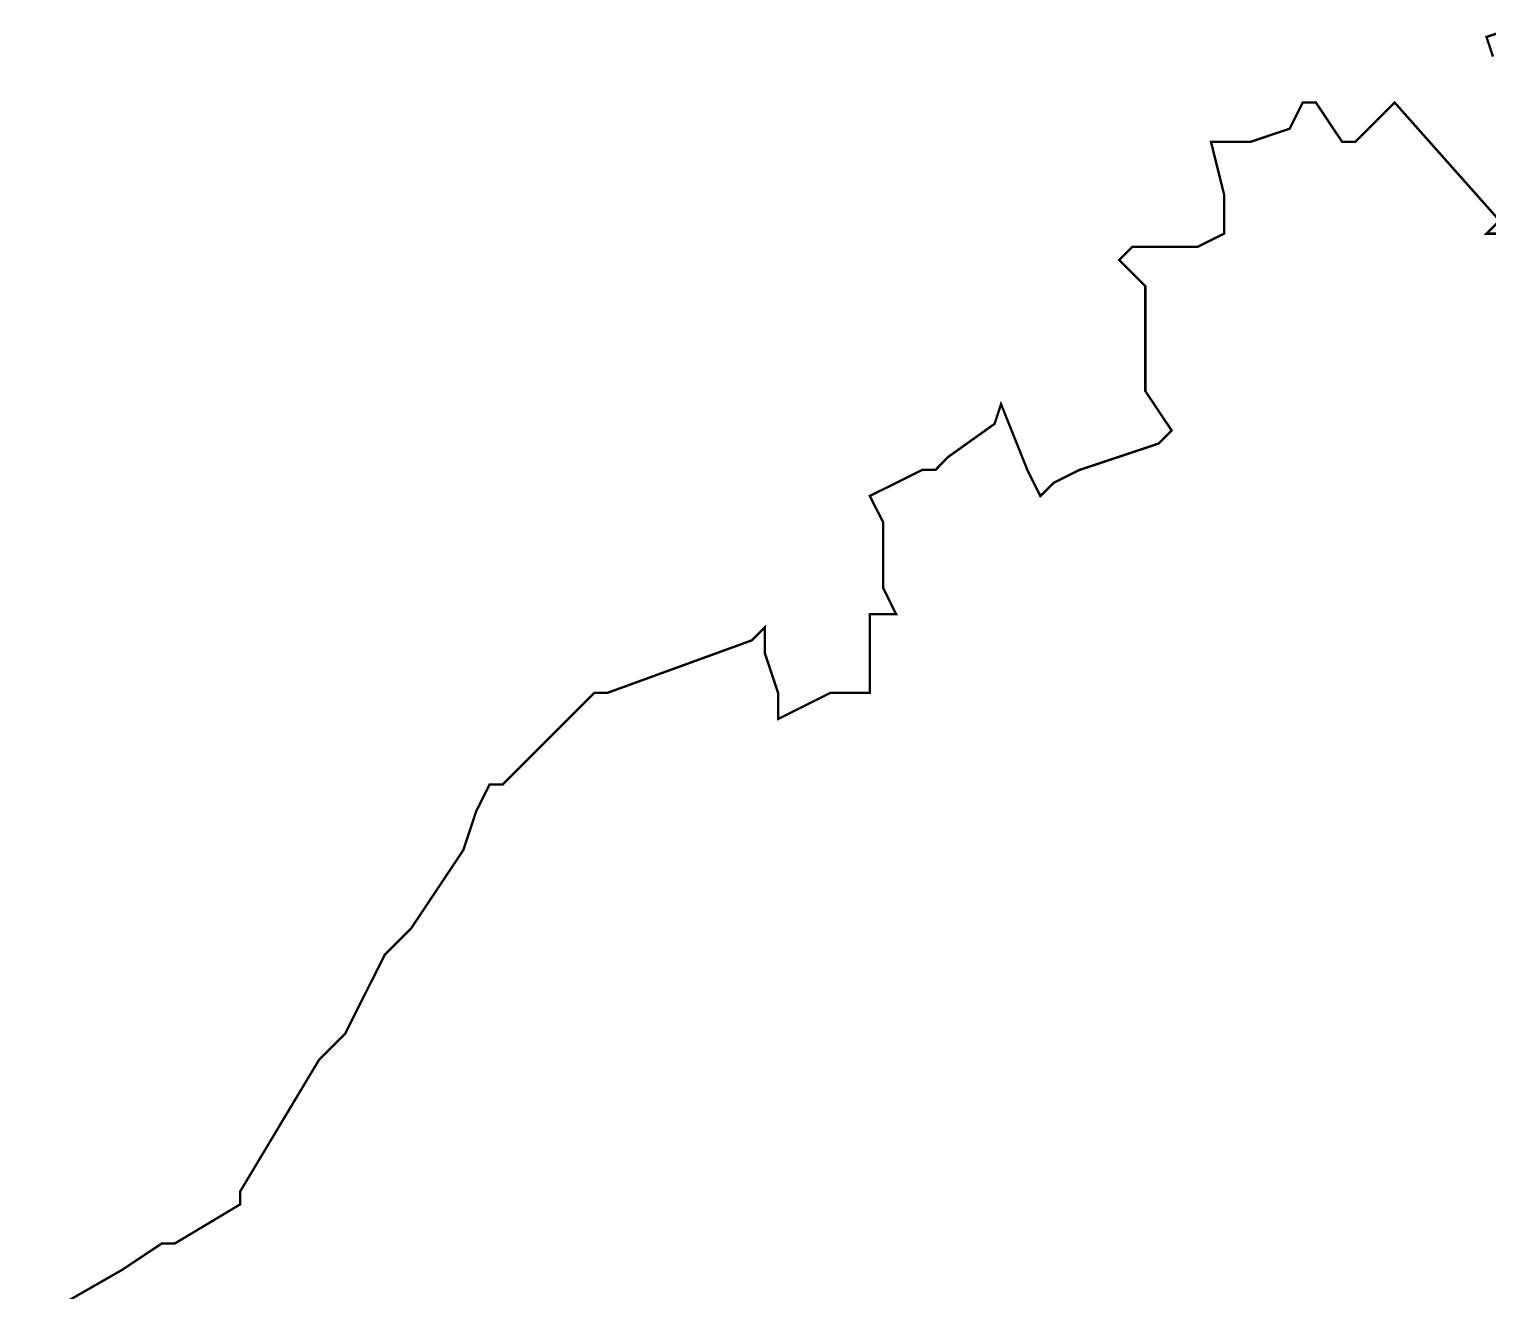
# Model space of a CAD drawing. Header units: metres. Extents: x 265666 to 271120, y 2136619 to 2142680.
# Drawn here: x 268157 to 269385, y 2140365 to 2141428 of the extents above; entities that cross this region are included whole.
import ezdxf

# ---------------------------------------------------------------- set-up
doc = ezdxf.new("R2010")
doc.units = ezdxf.units.M

msp = doc.modelspace()

# ---------------------------------------------------------------- linework, layer by layer
at = {"color": 6, "const_width": 2, "flags": 128}
for points in [[(269389.6, 2141404.8), (269384.1, 2141421.4), (269400.6, 2141426.9)], [(268157.8, 2140338.7), (268235.1, 2140383), (268268.3, 2140405.1), (268279.3, 2140405.1), (268334.6, 2140438.2), (268334.6, 2140449.2), (268400.8, 2140559.7), (268422.9, 2140581.8), (268456.1, 2140648.1), (268478.2, 2140670.2), (268522.4, 2140736.5), (268533.4, 2140769.6), (268544.5, 2140791.7), (268555.5, 2140791.7), (268632.8, 2140869), (268643.9, 2140869), (268765.4, 2140913.2), (268776.4, 2140924.3), (268776.4, 2140902.2), (268787.5, 2140869), (268787.5, 2140846.9), (268831.7, 2140869), (268864.8, 2140869), (268864.8, 2140935.3), (268886.9, 2140935.3), (268875.9, 2140957.4), (268875.9, 2141012.7), (268864.8, 2141034.8), (268909, 2141056.8), (268920.1, 2141056.8), (268931.1, 2141067.9), (268969.8, 2141095.5), (268975.3, 2141112.1), (268997.4, 2141056.8), (269008.4, 2141034.8), (269019.5, 2141045.8), (269041.6, 2141056.8), (269107.9, 2141078.9), (269118.9, 2141090), (269096.8, 2141123.1), (269096.8, 2141211.5), (269074.7, 2141233.6), (269085.8, 2141244.7), (269141, 2141244.7), (269163.1, 2141255.7), (269163.1, 2141288.8), (269152.1, 2141333), (269185.2, 2141333), (269218.3, 2141344.1), (269229.4, 2141366.2), (269240.4, 2141366.2), (269262.6, 2141333), (269273.6, 2141333), (269306.7, 2141366.2), (269395.1, 2141266.7), (269384.1, 2141255.7), (269400.6, 2141255.7)]]:
    msp.add_lwpolyline(points, dxfattribs=at)

doc.saveas('drawing.dxf')
